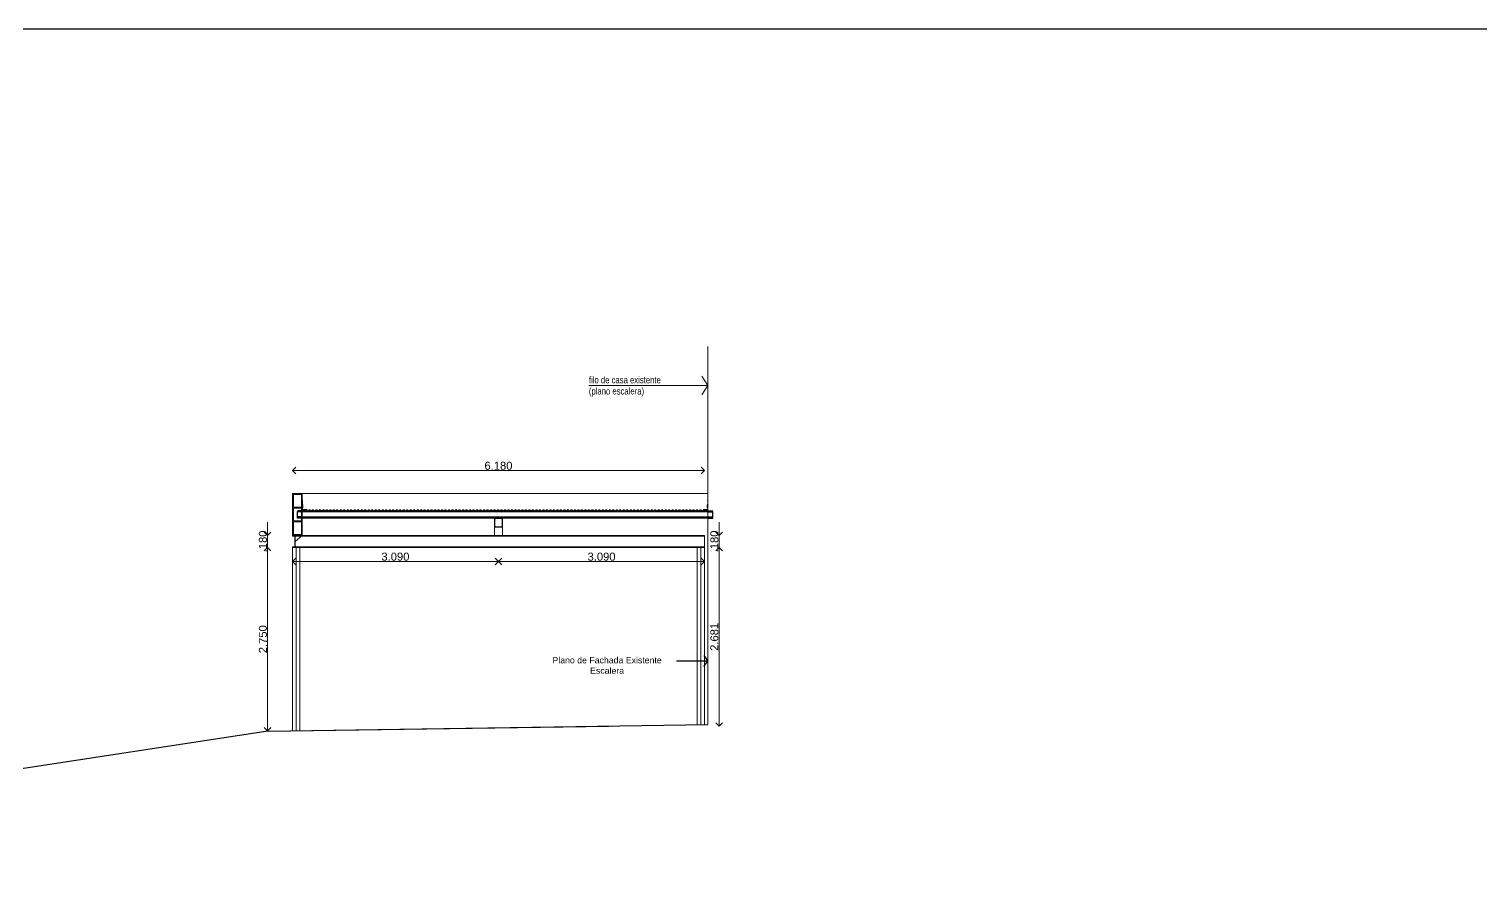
# Model space of a CAD drawing. Header units: millimetres. Extents: x 11902 to 12193, y 9935 to 10135.
# Drawn here: x 12108.46 to 12130.22, y 10061.73 to 10074.62 of the extents above; entities that cross this region are included whole.
import ezdxf

# ---------------------------------------------------------------- set-up
doc = ezdxf.new("R2010")
doc.units = ezdxf.units.MM
doc.linetypes.add('ACAD_ISO02W100', pattern=[15, 12, -3])
doc.layers.get('Defpoints').update_dxf_attribs({"color": 254})
doc.layers.add('000-COTAS ACUMULADAS', color=7, linetype='Continuous', lineweight=9, true_color=0xd10a0d)
doc.layers.add('cotas', color=7, linetype='Continuous', lineweight=5, true_color=0x1755a1)
for name, color, linetype in [('01-MUROS', 7, 'Continuous'), ('02-CARPINTERÍAS', 62, 'Continuous'), ('03-PROYECCIONES', 14, 'Continuous'), ('Estructura metalica', 155, 'Continuous')]:
    doc.layers.add(name, color=color, linetype=linetype)
doc.styles.add('arial1', font='arial.ttf', dxfattribs={"height": 0.002})
doc.styles.get("Standard").update_dxf_attribs({"font": 'arial.ttf'})
doc.dimstyles.new('ann linear', dxfattribs={"dimtxt": 0.12, "dimasz": 0.1, "dimexe": 0.01, "dimexo": 0.01, "dimgap": 0.01, "dimtad": 1, "dimzin": 4, "dimdsep": 46, "dimtxsty": 'Standard', "dimblk": 'OPEN90', "dimcen": 0.1, "dimse1": 1, "dimse2": 1, "dimclrd": 256, "dimclre": 1, "dimclrt": 256, "dimadec": 0, "dimazin": 0, "dimtfac": 1, "dimtix": 1, "dimtmove": 0, "dimatfit": 3, "dimldrblk": 'DOT', "dimfxl": 0, "dimtolj": 1, "dimtzin": 0, "dimlwd": -1, "dimarcsym": 0})

# ---------------------------------------------------------------- blocks, each defined once
blk = doc.blocks.new('_OPEN90')
at = {"color": 0, "linetype": 'ByBlock'}
for p, q in [((0, 0), (-1, 0)), ((-0.5, 0.5), (0, 0)), ((0, 0), (-0.5, -0.5))]:
    blk.add_line(p, q, dxfattribs=at)
blk = doc.blocks.new('*D321')
at = {"layer": 'cotas', "transparency": 16777216}
blk.add_line((12112.035, 10066.752), (12112.035, 10064.202), dxfattribs=at)
at = {"layer": 'Defpoints', "color": 0, "transparency": 16777216}
for p in [(12112.405, 10066.852), (12112.035, 10064.102), (12112.405, 10064.102)]:
    blk.add_point(p, dxfattribs=at)
at = {"layer": 'cotas', "transparency": 16777216, "xscale": 0.1, "yscale": 0.1, "zscale": 0.1}
for p, rotation in [((12112.035, 10066.852), 90), ((12112.035, 10064.102), 270)]:
    blk.add_blockref('_OPEN90', p, dxfattribs=dict(at, rotation=rotation))
at = {"layer": 'cotas', "transparency": 16777216, "insert": (12111.964, 10065.477), "char_height": 0.12, "attachment_point": 5, "rotation": 90}
blk.add_mtext('\\A1;2.750', dxfattribs=at)
blk = doc.blocks.new('_DOT')
at = {"color": 0, "linetype": 'ByBlock', "lineweight": -2}
blk.add_line((-0.5, 0), (-1, 0), dxfattribs=at)
at = {"color": 0, "linetype": 'ByBlock', "lineweight": -2, "const_width": 0.5}
blk.add_lwpolyline([(-0.25, 0, 1), (0.25, 0, 1)], format="xyb", close=True, dxfattribs=at)
blk = doc.blocks.new('*D322')
at = {"layer": 'cotas', "transparency": 16777216}
for p, q in [((12112.035, 10067.132), (12112.035, 10067.232)), ((12112.035, 10066.852), (12112.035, 10067.032)), ((12112.035, 10066.752), (12112.035, 10066.652))]:
    blk.add_line(p, q, dxfattribs=at)
at = {"layer": 'Defpoints', "color": 0, "transparency": 16777216}
for p in [(12112.035, 10067.032), (12112.405, 10067.032), (12112.405, 10066.852)]:
    blk.add_point(p, dxfattribs=at)
at = {"layer": 'cotas', "transparency": 16777216, "xscale": 0.1, "yscale": 0.1, "zscale": 0.1}
for p, rotation in [((12112.035, 10067.032), 270), ((12112.035, 10066.852), 90)]:
    blk.add_blockref('_OPEN90', p, dxfattribs=dict(at, rotation=rotation))
at = {"layer": 'cotas', "transparency": 16777216, "insert": (12111.964, 10066.942), "char_height": 0.12, "attachment_point": 5, "rotation": 90}
blk.add_mtext('\\A1;.180', dxfattribs=at)
blk = doc.blocks.new('*D323')
at = {"layer": 'cotas', "transparency": 16777216}
blk.add_line((12112.505, 10068.004), (12118.485, 10068.004), dxfattribs=at)
at = {"layer": 'Defpoints', "color": 0, "transparency": 16777216}
for p in [(12118.585, 10068.004), (12112.405, 10067.032), (12118.585, 10067.032)]:
    blk.add_point(p, dxfattribs=at)
at = {"layer": 'cotas', "transparency": 16777216, "xscale": 0.1, "yscale": 0.1, "zscale": 0.1, "rotation": 180}
blk.add_blockref('_OPEN90', (12112.405, 10068.004), dxfattribs=at)
at = {"layer": 'cotas', "transparency": 16777216, "xscale": 0.1, "yscale": 0.1, "zscale": 0.1}
blk.add_blockref('_OPEN90', (12118.585, 10068.004), dxfattribs=at)
at = {"layer": 'cotas', "transparency": 16777216, "insert": (12115.495, 10068.075), "char_height": 0.12, "attachment_point": 5}
blk.add_mtext('\\A1;6.180', dxfattribs=at)
blk = doc.blocks.new('*D324')
at = {"layer": 'cotas', "transparency": 16777216}
blk.add_line((12118.803, 10066.752), (12118.803, 10064.272), dxfattribs=at)
at = {"layer": 'Defpoints', "color": 0, "transparency": 16777216}
for p in [(12118.475, 10066.852), (12118.475, 10064.172), (12118.803, 10064.172)]:
    blk.add_point(p, dxfattribs=at)
at = {"layer": 'cotas', "transparency": 16777216, "xscale": 0.1, "yscale": 0.1, "zscale": 0.1}
for p, rotation in [((12118.803, 10066.852), 90), ((12118.803, 10064.172), 270)]:
    blk.add_blockref('_OPEN90', p, dxfattribs=dict(at, rotation=rotation))
at = {"layer": 'cotas', "transparency": 16777216, "insert": (12118.732, 10065.512), "char_height": 0.12, "attachment_point": 5, "rotation": 90}
blk.add_mtext('\\A1;2.681', dxfattribs=at)
blk = doc.blocks.new('*D325')
at = {"layer": 'cotas', "transparency": 16777216}
for p, q in [((12118.803, 10067.132), (12118.803, 10067.232)), ((12118.803, 10066.852), (12118.803, 10067.032)), ((12118.803, 10066.752), (12118.803, 10066.652))]:
    blk.add_line(p, q, dxfattribs=at)
at = {"layer": 'Defpoints', "color": 0, "transparency": 16777216}
for p in [(12118.575, 10067.032), (12118.803, 10067.032), (12118.475, 10066.852)]:
    blk.add_point(p, dxfattribs=at)
at = {"layer": 'cotas', "transparency": 16777216, "xscale": 0.1, "yscale": 0.1, "zscale": 0.1}
for p, rotation in [((12118.803, 10067.032), 270), ((12118.803, 10066.852), 90)]:
    blk.add_blockref('_OPEN90', p, dxfattribs=dict(at, rotation=rotation))
at = {"layer": 'cotas', "transparency": 16777216, "insert": (12118.732, 10066.942), "char_height": 0.12, "attachment_point": 5, "rotation": 90}
blk.add_mtext('\\A1;.180', dxfattribs=at)
blk = doc.blocks.new('*D326')
at = {"layer": 'cotas', "transparency": 16777216}
blk.add_line((12112.505, 10066.642), (12115.395, 10066.642), dxfattribs=at)
at = {"layer": 'Defpoints', "color": 0, "transparency": 16777216}
for p in [(12115.495, 10067.154), (12112.405, 10066.852), (12115.495, 10066.642)]:
    blk.add_point(p, dxfattribs=at)
at = {"layer": 'cotas', "transparency": 16777216, "xscale": 0.1, "yscale": 0.1, "zscale": 0.1, "rotation": 180}
blk.add_blockref('_OPEN90', (12112.405, 10066.642), dxfattribs=at)
at = {"layer": 'cotas', "transparency": 16777216, "xscale": 0.1, "yscale": 0.1, "zscale": 0.1}
blk.add_blockref('_OPEN90', (12115.495, 10066.642), dxfattribs=at)
at = {"layer": 'cotas', "transparency": 16777216, "insert": (12113.95, 10066.713), "char_height": 0.12, "attachment_point": 5}
blk.add_mtext('\\A1;3.090', dxfattribs=at)
blk = doc.blocks.new('*D327')
at = {"layer": 'cotas', "transparency": 16777216}
blk.add_line((12115.595, 10066.642), (12118.485, 10066.642), dxfattribs=at)
at = {"layer": 'Defpoints', "color": 0, "transparency": 16777216}
for p in [(12115.495, 10067.154), (12118.585, 10066.852), (12118.585, 10066.642)]:
    blk.add_point(p, dxfattribs=at)
at = {"layer": 'cotas', "transparency": 16777216, "xscale": 0.1, "yscale": 0.1, "zscale": 0.1, "rotation": 180}
blk.add_blockref('_OPEN90', (12115.495, 10066.642), dxfattribs=at)
at = {"layer": 'cotas', "transparency": 16777216, "xscale": 0.1, "yscale": 0.1, "zscale": 0.1}
blk.add_blockref('_OPEN90', (12118.585, 10066.642), dxfattribs=at)
at = {"layer": 'cotas', "transparency": 16777216, "insert": (12117.04, 10066.713), "char_height": 0.12, "attachment_point": 5}
blk.add_mtext('\\A1;3.090', dxfattribs=at)

msp = doc.modelspace()

# ---------------------------------------------------------------- hatches: boundary and pattern name
at = {"layer": '02-CARPINTERÍAS'}
h = msp.add_hatch(color=253, dxfattribs=at)
h.dxf.hatch_style = 1
h.paths.add_polyline_path([(12115.4952, 10067.2942), (12115.4352, 10067.2942), (12115.4352, 10067.1542), (12115.4952, 10067.1542), (12115.4952, 10067.1579, 0.4052533), (12115.4908, 10067.1624), (12115.4509, 10067.1639, -0.4052533), (12115.4422, 10067.1729), (12115.4422, 10067.2756, -0.4022877), (12115.4508, 10067.2846), (12115.4909, 10067.286, 0.4022877), (12115.4952, 10067.2905)])
h.paths.add_polyline_path([(12115.5552, 10067.2942), (12115.4952, 10067.2942), (12115.4952, 10067.2905, 0.4052533), (12115.4995, 10067.286), (12115.5395, 10067.2846, -0.4052533), (12115.5482, 10067.2756), (12115.5482, 10067.1729, -0.4022877), (12115.5395, 10067.1639), (12115.4995, 10067.1624, 0.4022877), (12115.4952, 10067.1579), (12115.4952, 10067.1542), (12115.5552, 10067.1542)])

# ---------------------------------------------------------------- linework, layer by layer
msp.add_line((12118.6352, 10065.1498), (12118.1646, 10065.1498))
at = {"color": 3}
msp.add_lwpolyline([(12095.7292, 10024.5968), (12192.6057, 10024.5968), (12192.6057, 10074.619), (12095.7292, 10074.619)], close=True, dxfattribs=at)
for points in [[(12118.5731, 10065.2328), (12118.6352, 10065.1498)], [(12118.5731, 10065.0667), (12118.6352, 10065.1498)]]:
    msp.add_lwpolyline(points)
at = {"layer": '000-COTAS ACUMULADAS'}
for p, q in [((12118.6352, 10064.1967), (12118.6352, 10069.8632)), ((12112.5587, 10067.5542), (12112.5531, 10067.5603)), ((12118.6296, 10067.5542), (12118.6352, 10067.5603))]:
    msp.add_line(p, q, dxfattribs=at)
for points in [[(12117.028, 10069.2782), (12118.6352, 10069.2782), (12118.5426, 10069.4199)], [(12116.8517, 10069.2782), (12118.6352, 10069.2782), (12118.5426, 10069.1365)], [(12112.5584, 10067.4809), (12112.5584, 10067.4459), (12112.5634, 10067.4459), (12112.5634, 10067.4922), (12112.5559, 10067.5104), (12112.5559, 10067.5491), (12112.5587, 10067.5542)], [(12112.5559, 10067.4216), (12112.5559, 10067.4847), (12112.5609, 10067.4847), (12112.5609, 10067.4509)], [(12112.5559, 10067.4216), (12112.6159, 10067.4216), (12112.6255, 10067.4098)], [(12118.6324, 10067.4216), (12118.5724, 10067.4216), (12118.5628, 10067.4098)], [(12118.6299, 10067.4809), (12118.6299, 10067.4459), (12118.6249, 10067.4459), (12118.6249, 10067.4922), (12118.6324, 10067.5104), (12118.6324, 10067.5491), (12118.6296, 10067.5542)], [(12118.6324, 10067.4216), (12118.6324, 10067.4847), (12118.6274, 10067.4847), (12118.6274, 10067.4509)]]:
    msp.add_lwpolyline(points, dxfattribs=at)
at = {"layer": '01-MUROS'}
for q in [(12118.6352, 10064.1967), (12117.1452, 10064.174), (12105.4452, 10063.0967)]:
    msp.add_line((12112.0352, 10064.0967), q, dxfattribs=at)
at = {"layer": '03-PROYECCIONES', "linetype": 'ACAD_ISO02W100', "ltscale": 0.001}
for p, q in [((12112.5531, 10067.3993), (12112.4802, 10067.3993)), ((12112.4802, 10067.2879), (12112.4802, 10067.3993)), ((12112.5531, 10067.3841), (12112.4802, 10067.3841)), ((12112.5531, 10067.3094), (12112.4802, 10067.3094)), ((12112.5531, 10067.2942), (12112.4802, 10067.2942)), ((12112.5531, 10067.2879), (12112.4802, 10067.2879)), ((12118.6352, 10067.3993), (12118.7081, 10067.3993)), ((12118.6352, 10067.3841), (12118.7081, 10067.3841)), ((12118.6352, 10067.3094), (12118.7081, 10067.3094)), ((12118.6352, 10067.2942), (12118.7081, 10067.2942)), ((12118.6352, 10067.2879), (12118.7081, 10067.2879)), ((12118.7081, 10067.2879), (12118.7081, 10067.3993))]:
    msp.add_line(p, q, dxfattribs=at)
at = {"layer": 'cotas'}
for p, q in [((12118.5852, 10067.0324), (12112.4052, 10067.0324)), ((12118.5852, 10067.0225), (12112.4835, 10067.0225)), ((12115.4352, 10067.1542), (12115.4352, 10067.0324)), ((12115.5552, 10067.1542), (12115.5552, 10067.0324)), ((12118.5852, 10064.196), (12118.5852, 10067.0324)), ((12112.4052, 10064.1024), (12112.4052, 10066.8524)), ((12118.5852, 10066.8524), (12112.4052, 10066.8524)), ((12112.4602, 10064.1031), (12112.4602, 10066.8524)), ((12118.5852, 10066.8622), (12112.4835, 10066.8622)), ((12112.5152, 10064.1024), (12112.5152, 10066.8524)), ((12118.4752, 10064.1943), (12118.4752, 10066.8524)), ((12118.5302, 10064.1952), (12118.5302, 10066.8524))]:
    msp.add_line(p, q, dxfattribs=at)
for points in [[(12115.4422, 10067.2756, -0.4022877), (12115.4508, 10067.2846), (12115.4909, 10067.286, 0.4022877), (12115.4952, 10067.2905), (12115.4952, 10067.2942), (12115.4352, 10067.2942), (12115.4352, 10067.1542), (12115.4952, 10067.1542), (12115.4952, 10067.1579, 0.4022877), (12115.4909, 10067.1624), (12115.4508, 10067.1639, -0.4022877), (12115.4422, 10067.1729)], [(12115.5482, 10067.2756, 0.4022877), (12115.5395, 10067.2846), (12115.4995, 10067.286, -0.4022877), (12115.4952, 10067.2905), (12115.4952, 10067.2942), (12115.5552, 10067.2942), (12115.5552, 10067.1542), (12115.4952, 10067.1542), (12115.4952, 10067.1579, -0.4022877), (12115.4995, 10067.1624), (12115.5395, 10067.1639, 0.4022877), (12115.5482, 10067.1729)]]:
    msp.add_lwpolyline(points, format="xyb", close=True, dxfattribs=at)
for points in [[(12112.4556, 10067.0209), (12112.4835, 10067.0225, 0.395382), (12112.4872, 10067.0264), (12112.4872, 10067.0324), (12112.4052, 10067.0324), (12112.4052, 10067.0264, 0.395382), (12112.4089, 10067.0225), (12112.4368, 10067.0209)], [(12112.4368, 10067.0209, -0.3954828), (12112.4429, 10067.0144), (12112.4429, 10066.8704, -0.3954828), (12112.4368, 10066.8638)], [(12112.4556, 10066.8638, -0.3954828), (12112.4495, 10066.8704), (12112.4495, 10067.0144, -0.3954828), (12112.4556, 10067.0209)], [(12112.4368, 10066.8638), (12112.4089, 10066.8622, 0.395382), (12112.4052, 10066.8583), (12112.4052, 10066.8524), (12112.4872, 10066.8524), (12112.4872, 10066.8583)], [(12112.4556, 10066.8638), (12112.4835, 10066.8622, -0.395382), (12112.4872, 10066.8583)]]:
    msp.add_lwpolyline(points, format="xyb", dxfattribs=at)
at = {"layer": 'Estructura metalica', "lineweight": 0, "ltscale": 0.03}
for p, q in [((12112.4052, 10067.0324), (12112.4052, 10067.6605)), ((12112.5531, 10067.6524), (12112.4052, 10067.6605)), ((12112.4052, 10067.6605), (12118.6352, 10067.6605)), ((12112.5531, 10067.0324), (12112.5531, 10067.6524)), ((12118.6336, 10067.3993), (12112.5531, 10067.3993)), ((12118.6379, 10067.3841), (12112.5531, 10067.3841)), ((12118.6379, 10067.3094), (12112.5531, 10067.3094)), ((12118.6352, 10067.2942), (12112.5531, 10067.2942)), ((12115.4352, 10067.2879), (12112.5531, 10067.2879)), ((12115.496, 10067.2879), (12115.4943, 10067.2879)), ((12118.6352, 10067.2879), (12115.5552, 10067.2879))]:
    msp.add_line(p, q, dxfattribs=at)
for points in [[(12112.4202, 10067.4574), (12112.5402, 10067.4574), (12112.5402, 10067.6474), (12112.4202, 10067.6474)], [(12112.4202, 10067.2524), (12112.5402, 10067.2524), (12112.5402, 10067.4424), (12112.4202, 10067.4424)], [(12112.4202, 10067.0474), (12112.5402, 10067.0474), (12112.5402, 10067.2374), (12112.4202, 10067.2374)]]:
    msp.add_lwpolyline(points, close=True, dxfattribs=at)
for points in [[(12117.1115, 10067.4173, 0.231286), (12117.1015, 10067.4124), (12117.0954, 10067.4043, -0.4930174), (12117.0753, 10067.4043), (12117.0692, 10067.4124, 0.231286), (12117.0592, 10067.4173, 0.231286), (12117.0492, 10067.4124), (12117.0431, 10067.4043, -0.4930174), (12117.0229, 10067.4043), (12117.0168, 10067.4124, 0.231286), (12117.0068, 10067.4173, 0.231286), (12116.9968, 10067.4124), (12116.9907, 10067.4043, -0.4930174), (12116.9706, 10067.4043), (12116.9645, 10067.4124, 0.231286), (12116.9545, 10067.4173, 0.231286), (12116.9444, 10067.4124), (12116.9383, 10067.4043, -0.4930174), (12116.9182, 10067.4043), (12116.9121, 10067.4124, 0.231286), (12116.9021, 10067.4173, 0.231286), (12116.8921, 10067.4124), (12116.886, 10067.4043, -0.4930174), (12116.8658, 10067.4043), (12116.8597, 10067.4124, 0.231286), (12116.8497, 10067.4173, 0.231286), (12116.8397, 10067.4124), (12116.8336, 10067.4043, -0.4930174), (12116.8135, 10067.4043), (12116.8074, 10067.4124, 0.231286), (12116.7974, 10067.4173, 0.231286), (12116.7874, 10067.4124), (12116.7812, 10067.4043, -0.4930174), (12116.7611, 10067.4043), (12116.755, 10067.4124, 0.231286), (12116.745, 10067.4173, 0.231286), (12116.735, 10067.4124), (12116.7289, 10067.4043, -0.4930174), (12116.7088, 10067.4043), (12116.7026, 10067.4124, 0.231286), (12116.6926, 10067.4173, 0.231286), (12116.6826, 10067.4124), (12116.6765, 10067.4043, -0.4930174), (12116.6564, 10067.4043), (12116.6503, 10067.4124, 0.231286), (12116.6403, 10067.4173, 0.231286), (12116.6303, 10067.4124), (12116.6241, 10067.4043, -0.4930174), (12116.604, 10067.4043), (12116.5979, 10067.4124, 0.231286), (12116.5879, 10067.4173, 0.231286), (12116.5779, 10067.4124), (12116.5718, 10067.4043, -0.4930174), (12116.5517, 10067.4043), (12116.5455, 10067.4124, 0.231286), (12116.5355, 10067.4173, 0.231286), (12116.5255, 10067.4124), (12116.5194, 10067.4043, -0.4930174), (12116.4993, 10067.4043), (12116.4932, 10067.4124, 0.231286), (12116.4832, 10067.4173, 0.231286), (12116.4732, 10067.4124), (12116.4671, 10067.4043, -0.4930174), (12116.4469, 10067.4043), (12116.4408, 10067.4124, 0.231286), (12116.4308, 10067.4173, 0.231286), (12116.4208, 10067.4124), (12116.4147, 10067.4043, -0.4930174), (12116.3946, 10067.4043), (12116.3885, 10067.4124, 0.231286), (12116.3785, 10067.4173, 0.231286), (12116.3684, 10067.4124), (12116.3623, 10067.4043, -0.4930174), (12116.3422, 10067.4043), (12116.3361, 10067.4124, 0.231286), (12116.3261, 10067.4173, 0.231286), (12116.3161, 10067.4124), (12116.31, 10067.4043, -0.4930174), (12116.2898, 10067.4043), (12116.2837, 10067.4124, 0.231286), (12116.2737, 10067.4173, 0.231286), (12116.2637, 10067.4124), (12116.2576, 10067.4043, -0.4930174), (12116.2375, 10067.4043), (12116.2314, 10067.4124, 0.231286), (12116.2214, 10067.4173, 0.231286), (12116.2114, 10067.4124), (12116.2052, 10067.4043, -0.4930174), (12116.1851, 10067.4043), (12116.179, 10067.4124, 0.231286), (12116.169, 10067.4173, 0.231286), (12116.159, 10067.4124), (12116.1529, 10067.4043, -0.4930174), (12116.1328, 10067.4043), (12116.1266, 10067.4124, 0.231286), (12116.1166, 10067.4173, 0.231286), (12116.1066, 10067.4124), (12116.1005, 10067.4043, -0.4930174), (12116.0804, 10067.4043), (12116.0743, 10067.4124, 0.231286), (12116.0643, 10067.4173, 0.231286), (12116.0543, 10067.4124), (12116.0481, 10067.4043, -0.4930174), (12116.028, 10067.4043), (12116.0219, 10067.4124, 0.231286), (12116.0119, 10067.4173, 0.231286), (12116.0019, 10067.4124), (12115.9958, 10067.4043, -0.4930174), (12115.9757, 10067.4043), (12115.9695, 10067.4124, 0.231286), (12115.9595, 10067.4173, 0.231286), (12115.9495, 10067.4124), (12115.9434, 10067.4043, -0.4930174), (12115.9233, 10067.4043), (12115.9172, 10067.4124, 0.231286), (12115.9072, 10067.4173, 0.231286), (12115.8972, 10067.4124), (12115.8911, 10067.4043, -0.4930174), (12115.8709, 10067.4043), (12115.8648, 10067.4124, 0.231286), (12115.8548, 10067.4173, 0.231286), (12115.8448, 10067.4124), (12115.8387, 10067.4043, -0.4930174), (12115.8186, 10067.4043), (12115.8125, 10067.4124, 0.231286), (12115.8025, 10067.4173, 0.231286), (12115.7924, 10067.4124), (12115.7863, 10067.4043, -0.4930174), (12115.7662, 10067.4043), (12115.7601, 10067.4124, 0.231286), (12115.7501, 10067.4173, 0.231286), (12115.7401, 10067.4124), (12115.734, 10067.4043, -0.4930174), (12115.7138, 10067.4043), (12115.7077, 10067.4124, 0.231286), (12115.6977, 10067.4173, 0.231286), (12115.6877, 10067.4124), (12115.6816, 10067.4043, -0.4930174), (12115.6615, 10067.4043), (12115.6554, 10067.4124, 0.231286), (12115.6454, 10067.4173, 0.231286), (12115.6354, 10067.4124), (12115.6292, 10067.4043, -0.4930174), (12115.6091, 10067.4043), (12115.603, 10067.4124, 0.231286), (12115.593, 10067.4173, 0.231286), (12115.583, 10067.4124), (12115.5769, 10067.4043, -0.4930174), (12115.5568, 10067.4043), (12115.5506, 10067.4124, 0.231286), (12115.5406, 10067.4173, 0.231286), (12115.5306, 10067.4124), (12115.5245, 10067.4043, -0.4930174), (12115.5044, 10067.4043), (12115.4983, 10067.4124, 0.231286), (12115.4883, 10067.4173, 0.231286), (12115.4783, 10067.4124), (12115.4721, 10067.4043, -0.4930174), (12115.452, 10067.4043), (12115.4459, 10067.4124, 0.231286), (12115.4359, 10067.4173, 0.231286), (12115.4259, 10067.4124), (12115.4198, 10067.4043, -0.4930174), (12115.3997, 10067.4043), (12115.3935, 10067.4124, 0.231286), (12115.3835, 10067.4173, 0.231286), (12115.3735, 10067.4124), (12115.3674, 10067.4043, -0.4930174), (12115.3473, 10067.4043), (12115.3412, 10067.4124, 0.231286), (12115.3312, 10067.4173, 0.231286), (12115.3212, 10067.4124), (12115.3151, 10067.4043, -0.4930174), (12115.2949, 10067.4043), (12115.2888, 10067.4124, 0.231286), (12115.2788, 10067.4173, 0.231286), (12115.2688, 10067.4124), (12115.2627, 10067.4043, -0.4930174), (12115.2426, 10067.4043), (12115.2365, 10067.4124, 0.231286), (12115.2265, 10067.4173, 0.231286), (12115.2164, 10067.4124), (12115.2103, 10067.4043, -0.4930174), (12115.1902, 10067.4043), (12115.1841, 10067.4124, 0.231286), (12115.1741, 10067.4173, 0.231286), (12115.1641, 10067.4124), (12115.158, 10067.4043, -0.4930174), (12115.1378, 10067.4043), (12115.1317, 10067.4124, 0.231286), (12115.1217, 10067.4173, 0.231286), (12115.1117, 10067.4124), (12115.1056, 10067.4043, -0.4930174), (12115.0855, 10067.4043), (12115.0794, 10067.4124, 0.231286), (12115.0694, 10067.4173, 0.231286), (12115.0594, 10067.4124), (12115.0532, 10067.4043, -0.4930174), (12115.0331, 10067.4043), (12115.027, 10067.4124, 0.231286), (12115.017, 10067.4173, 0.231286), (12115.007, 10067.4124), (12115.0009, 10067.4043, -0.4930174), (12114.9808, 10067.4043), (12114.9746, 10067.4124, 0.231286), (12114.9646, 10067.4173, 0.231286), (12114.9546, 10067.4124), (12114.9485, 10067.4043, -0.4930174), (12114.9284, 10067.4043), (12114.9223, 10067.4124, 0.231286), (12114.9123, 10067.4173, 0.231286), (12114.9023, 10067.4124), (12114.8961, 10067.4043, -0.4930174), (12114.876, 10067.4043), (12114.8699, 10067.4124, 0.231286), (12114.8599, 10067.4173, 0.231286), (12114.8499, 10067.4124), (12114.8438, 10067.4043, -0.4930174), (12114.8237, 10067.4043), (12114.8175, 10067.4124, 0.231286), (12114.8075, 10067.4173, 0.231286), (12114.7975, 10067.4124), (12114.7914, 10067.4043, -0.4930174), (12114.7713, 10067.4043), (12114.7652, 10067.4124, 0.231286), (12114.7552, 10067.4173, 0.231286), (12114.7452, 10067.4124), (12114.7391, 10067.4043, -0.4930174), (12114.7189, 10067.4043), (12114.7128, 10067.4124, 0.231286), (12114.7028, 10067.4173, 0.231286), (12114.6928, 10067.4124), (12114.6867, 10067.4043, -0.4930174), (12114.6666, 10067.4043), (12114.6605, 10067.4124, 0.231286), (12114.6505, 10067.4173, 0.231286), (12114.6404, 10067.4124), (12114.6343, 10067.4043, -0.4930174), (12114.6142, 10067.4043), (12114.6081, 10067.4124, 0.231286), (12114.5981, 10067.4173, 0.231286), (12114.5881, 10067.4124), (12114.582, 10067.4043, -0.4930174), (12114.5618, 10067.4043), (12114.5557, 10067.4124, 0.231286), (12114.5457, 10067.4173, 0.231286), (12114.5357, 10067.4124), (12114.5296, 10067.4043, -0.4930174), (12114.5095, 10067.4043), (12114.5034, 10067.4124, 0.231286), (12114.4934, 10067.4173, 0.231286), (12114.4834, 10067.4124), (12114.4772, 10067.4043, -0.4930174), (12114.4571, 10067.4043), (12114.451, 10067.4124, 0.231286), (12114.441, 10067.4173, 0.231286), (12114.431, 10067.4124), (12114.4249, 10067.4043, -0.4930174), (12114.4048, 10067.4043), (12114.3986, 10067.4124, 0.231286), (12114.3886, 10067.4173, 0.231286), (12114.3786, 10067.4124), (12114.3725, 10067.4043, -0.4930174), (12114.3524, 10067.4043), (12114.3463, 10067.4124, 0.231286), (12114.3363, 10067.4173, 0.231286), (12114.3263, 10067.4124), (12114.3201, 10067.4043, -0.4930174), (12114.3, 10067.4043), (12114.2939, 10067.4124, 0.231286), (12114.2839, 10067.4173, 0.231286), (12114.2739, 10067.4124), (12114.2678, 10067.4043, -0.4930174), (12114.2477, 10067.4043), (12114.2415, 10067.4124, 0.231286), (12114.2315, 10067.4173, 0.231286), (12114.2215, 10067.4124), (12114.2154, 10067.4043, -0.4930174), (12114.1953, 10067.4043), (12114.1892, 10067.4124, 0.231286), (12114.1792, 10067.4173, 0.231286), (12114.1692, 10067.4124), (12114.1631, 10067.4043, -0.4930174), (12114.1429, 10067.4043), (12114.1368, 10067.4124, 0.231286), (12114.1268, 10067.4173, 0.231286), (12114.1168, 10067.4124), (12114.1107, 10067.4043, -0.4930174), (12114.0906, 10067.4043), (12114.0845, 10067.4124, 0.231286), (12114.0745, 10067.4173, 0.231286), (12114.0644, 10067.4124), (12114.0583, 10067.4043, -0.4930174), (12114.0382, 10067.4043), (12114.0321, 10067.4124, 0.231286), (12114.0221, 10067.4173, 0.231286), (12114.0121, 10067.4124), (12114.006, 10067.4043, -0.4930174), (12113.9858, 10067.4043), (12113.9797, 10067.4124, 0.231286), (12113.9697, 10067.4173, 0.231286), (12113.9597, 10067.4124), (12113.9536, 10067.4043, -0.4930174), (12113.9335, 10067.4043), (12113.9274, 10067.4124, 0.231286), (12113.9174, 10067.4173, 0.231286), (12113.9074, 10067.4124), (12113.9012, 10067.4043, -0.4930174), (12113.8811, 10067.4043), (12113.875, 10067.4124, 0.231286), (12113.865, 10067.4173, 0.231286), (12113.855, 10067.4124), (12113.8489, 10067.4043, -0.4930174), (12113.8288, 10067.4043), (12113.8226, 10067.4124, 0.231286), (12113.8126, 10067.4173, 0.231286), (12113.8026, 10067.4124), (12113.7965, 10067.4043, -0.4930174), (12113.7764, 10067.4043), (12113.7703, 10067.4124, 0.231286), (12113.7603, 10067.4173, 0.231286), (12113.7503, 10067.4124), (12113.7441, 10067.4043, -0.4930174), (12113.724, 10067.4043), (12113.7179, 10067.4124, 0.231286), (12113.7079, 10067.4173, 0.231286), (12113.6979, 10067.4124), (12113.6918, 10067.4043, -0.4930174), (12113.6717, 10067.4043), (12113.6655, 10067.4124, 0.231286), (12113.6555, 10067.4173, 0.231286), (12113.6455, 10067.4124), (12113.6394, 10067.4043, -0.4930174), (12113.6193, 10067.4043), (12113.6132, 10067.4124, 0.231286), (12113.6032, 10067.4173, 0.231286), (12113.5932, 10067.4124), (12113.5871, 10067.4043, -0.4930174), (12113.5669, 10067.4043), (12113.5608, 10067.4124, 0.231286), (12113.5508, 10067.4173, 0.231286), (12113.5408, 10067.4124), (12113.5347, 10067.4043, -0.4930174), (12113.5146, 10067.4043), (12113.5085, 10067.4124, 0.231286), (12113.4985, 10067.4173, 0.231286), (12113.4884, 10067.4124), (12113.4823, 10067.4043, -0.4930174), (12113.4622, 10067.4043), (12113.4561, 10067.4124, 0.231286), (12113.4461, 10067.4173, 0.231286), (12113.4361, 10067.4124), (12113.43, 10067.4043, -0.4930174), (12113.4098, 10067.4043), (12113.4037, 10067.4124, 0.231286), (12113.3937, 10067.4173, 0.231286), (12113.3837, 10067.4124), (12113.3776, 10067.4043, -0.4930174), (12113.3575, 10067.4043), (12113.3514, 10067.4124, 0.231286), (12113.3414, 10067.4173, 0.231286), (12113.3314, 10067.4124), (12113.3252, 10067.4043, -0.4930174), (12113.3051, 10067.4043), (12113.299, 10067.4124, 0.231286), (12113.289, 10067.4173, 0.231286), (12113.279, 10067.4124), (12113.2729, 10067.4043, -0.4930174), (12113.2528, 10067.4043), (12113.2466, 10067.4124, 0.231286), (12113.2366, 10067.4173, 0.231286), (12113.2266, 10067.4124), (12113.2205, 10067.4043, -0.4930174), (12113.2004, 10067.4043), (12113.1943, 10067.4124, 0.231286), (12113.1843, 10067.4173, 0.231286), (12113.1743, 10067.4124), (12113.1681, 10067.4043, -0.4930174), (12113.148, 10067.4043), (12113.1419, 10067.4124, 0.231286), (12113.1319, 10067.4173, 0.231286), (12113.1219, 10067.4124), (12113.1158, 10067.4043, -0.4930174), (12113.0957, 10067.4043), (12113.0895, 10067.4124, 0.231286), (12113.0795, 10067.4173, 0.231286), (12113.0695, 10067.4124), (12113.0634, 10067.4043, -0.4930174), (12113.0433, 10067.4043), (12113.0372, 10067.4124, 0.231286), (12113.0272, 10067.4173, 0.231286), (12113.0172, 10067.4124), (12113.0111, 10067.4043, -0.4930174), (12112.9909, 10067.4043), (12112.9848, 10067.4124, 0.231286), (12112.9748, 10067.4173, 0.231286), (12112.9648, 10067.4124), (12112.9587, 10067.4043, -0.4930174), (12112.9386, 10067.4043), (12112.9325, 10067.4124, 0.231286), (12112.9225, 10067.4173, 0.231286), (12112.9124, 10067.4124), (12112.9063, 10067.4043, -0.4930174), (12112.8862, 10067.4043), (12112.8801, 10067.4124, 0.231286), (12112.8701, 10067.4173, 0.231286), (12112.8601, 10067.4124), (12112.854, 10067.4043, -0.4930174), (12112.8338, 10067.4043), (12112.8277, 10067.4124, 0.231286), (12112.8177, 10067.4173, 0.231286), (12112.8077, 10067.4124), (12112.8016, 10067.4043, -0.4930174), (12112.7815, 10067.4043), (12112.7754, 10067.4124, 0.231286), (12112.7654, 10067.4173, 0.231286), (12112.7554, 10067.4124), (12112.7492, 10067.4043, -0.4930174), (12112.7291, 10067.4043), (12112.723, 10067.4124, 0.231286), (12112.713, 10067.4173, 0.231286), (12112.703, 10067.4124), (12112.6969, 10067.4043, -0.4930174), (12112.6768, 10067.4043), (12112.6706, 10067.4124, 0.231286), (12112.6606, 10067.4173, 0.231286), (12112.6506, 10067.4124), (12112.6445, 10067.4043, -0.4930174), (12112.6244, 10067.4043), (12112.6183, 10067.4124, 0.231286), (12112.6083, 10067.4173, 0.231286), (12112.5983, 10067.4124), (12112.5921, 10067.4043, -0.4930174), (12112.572, 10067.4043), (12112.5659, 10067.4124, 0.231286), (12112.5559, 10067.4173)], [(12117.1115, 10067.4173, -0.231286), (12117.1215, 10067.4124), (12117.1277, 10067.4043, 0.4930174), (12117.1478, 10067.4043), (12117.1539, 10067.4124, -0.231286), (12117.1639, 10067.4173, -0.231286), (12117.1739, 10067.4124), (12117.18, 10067.4043, 0.4930174), (12117.2001, 10067.4043), (12117.2063, 10067.4124, -0.231286), (12117.2163, 10067.4173, -0.231286), (12117.2263, 10067.4124), (12117.2324, 10067.4043, 0.4930174), (12117.2525, 10067.4043), (12117.2586, 10067.4124, -0.231286), (12117.2686, 10067.4173, -0.231286), (12117.2786, 10067.4124), (12117.2848, 10067.4043, 0.4930174), (12117.3049, 10067.4043), (12117.311, 10067.4124, -0.231286), (12117.321, 10067.4173, -0.231286), (12117.331, 10067.4124), (12117.3371, 10067.4043, 0.4930174), (12117.3572, 10067.4043), (12117.3634, 10067.4124, -0.231286), (12117.3734, 10067.4173, -0.231286), (12117.3834, 10067.4124), (12117.3895, 10067.4043, 0.4930174), (12117.4096, 10067.4043), (12117.4157, 10067.4124, -0.231286), (12117.4257, 10067.4173, -0.231286), (12117.4357, 10067.4124), (12117.4418, 10067.4043, 0.4930174), (12117.462, 10067.4043), (12117.4681, 10067.4124, -0.231286), (12117.4781, 10067.4173, -0.231286), (12117.4881, 10067.4124), (12117.4942, 10067.4043, 0.4930174), (12117.5143, 10067.4043), (12117.5204, 10067.4124, -0.231286), (12117.5305, 10067.4173, -0.231286), (12117.5405, 10067.4124), (12117.5466, 10067.4043, 0.4930174), (12117.5667, 10067.4043), (12117.5728, 10067.4124, -0.231286), (12117.5828, 10067.4173, -0.231286), (12117.5928, 10067.4124), (12117.5989, 10067.4043, 0.4930174), (12117.6191, 10067.4043), (12117.6252, 10067.4124, -0.231286), (12117.6352, 10067.4173, -0.231286), (12117.6452, 10067.4124), (12117.6513, 10067.4043, 0.4930174), (12117.6714, 10067.4043), (12117.6775, 10067.4124, -0.231286), (12117.6875, 10067.4173, -0.231286), (12117.6975, 10067.4124), (12117.7037, 10067.4043, 0.4930174), (12117.7238, 10067.4043), (12117.7299, 10067.4124, -0.231286), (12117.7399, 10067.4173, -0.231286), (12117.7499, 10067.4124), (12117.756, 10067.4043, 0.4930174), (12117.7761, 10067.4043), (12117.7823, 10067.4124, -0.231286), (12117.7923, 10067.4173, -0.231286), (12117.8023, 10067.4124), (12117.8084, 10067.4043, 0.4930174), (12117.8285, 10067.4043), (12117.8346, 10067.4124, -0.231286), (12117.8446, 10067.4173, -0.231286), (12117.8546, 10067.4124), (12117.8608, 10067.4043, 0.4930174), (12117.8809, 10067.4043), (12117.887, 10067.4124, -0.231286), (12117.897, 10067.4173, -0.231286), (12117.907, 10067.4124), (12117.9131, 10067.4043, 0.4930174), (12117.9332, 10067.4043), (12117.9394, 10067.4124, -0.231286), (12117.9494, 10067.4173, -0.231286), (12117.9594, 10067.4124), (12117.9655, 10067.4043, 0.4930174), (12117.9856, 10067.4043), (12117.9917, 10067.4124, -0.231286), (12118.0017, 10067.4173, -0.231286), (12118.0117, 10067.4124), (12118.0178, 10067.4043, 0.4930174), (12118.038, 10067.4043), (12118.0441, 10067.4124, -0.231286), (12118.0541, 10067.4173, -0.231286), (12118.0641, 10067.4124), (12118.0702, 10067.4043, 0.4930174), (12118.0903, 10067.4043), (12118.0964, 10067.4124, -0.231286), (12118.1065, 10067.4173, -0.231286), (12118.1165, 10067.4124), (12118.1226, 10067.4043, 0.4930174), (12118.1427, 10067.4043), (12118.1488, 10067.4124, -0.231286), (12118.1588, 10067.4173, -0.231286), (12118.1688, 10067.4124), (12118.1749, 10067.4043, 0.4930174), (12118.1951, 10067.4043), (12118.2012, 10067.4124, -0.231286), (12118.2112, 10067.4173, -0.231286), (12118.2212, 10067.4124), (12118.2273, 10067.4043, 0.4930174), (12118.2474, 10067.4043), (12118.2535, 10067.4124, -0.231286), (12118.2635, 10067.4173, -0.231286), (12118.2735, 10067.4124), (12118.2797, 10067.4043, 0.4930174), (12118.2998, 10067.4043), (12118.3059, 10067.4124, -0.231286), (12118.3159, 10067.4173, -0.231286), (12118.3259, 10067.4124), (12118.332, 10067.4043, 0.4930174), (12118.3521, 10067.4043), (12118.3583, 10067.4124, -0.231286), (12118.3683, 10067.4173, -0.231286), (12118.3783, 10067.4124), (12118.3844, 10067.4043, 0.4930174), (12118.4045, 10067.4043), (12118.4106, 10067.4124, -0.231286), (12118.4206, 10067.4173, -0.231286), (12118.4306, 10067.4124), (12118.4368, 10067.4043, 0.4930174), (12118.4569, 10067.4043), (12118.463, 10067.4124, -0.231286), (12118.473, 10067.4173, -0.231286), (12118.483, 10067.4124), (12118.4891, 10067.4043, 0.4930174), (12118.5092, 10067.4043), (12118.5154, 10067.4124, -0.231286), (12118.5254, 10067.4173, -0.231286), (12118.5354, 10067.4124), (12118.5415, 10067.4043, 0.4930174), (12118.5616, 10067.4043), (12118.5677, 10067.4124, -0.231286), (12118.5777, 10067.4173, -0.231286), (12118.5877, 10067.4124), (12118.5938, 10067.4043, 0.4930174), (12118.614, 10067.4043), (12118.6201, 10067.4124, -0.231286), (12118.6301, 10067.4173)]]:
    msp.add_lwpolyline(points, format="xyb", dxfattribs=at)
msp.add_lwpolyline([(12112.5531, 10067.0324), (12112.4495, 10066.9424)], dxfattribs=at)

# ---------------------------------------------------------------- texts
at = {"insert": (12115.9969, 10065.2089), "char_height": 0.09375, "attachment_point": 1}
msp.add_mtext_dynamic_manual_height_columns('\\pi0.30743;Plano de Fachada Existente\\P\\pi0.87195;Escalera', width=2.237523, gutter_width=12.5, heights=[0], dxfattribs=at)
at = {"layer": '000-COTAS ACUMULADAS', "insert": (12116.8504, 10069.4125), "char_height": 0.1008, "attachment_point": 1, "style": 'arial1'}
msp.add_mtext('{\\fArial Narrow|b0|i0|c0|p34;filo de casa existente \\P(plano escalera)}', dxfattribs=at)

# ---------------------------------------------------------------- dimensions: what is measured, and where the dimension line sits
at = {"layer": 'cotas'}
for base, p1, p2, angle, picture, middle in [((12118.5852, 10068.0041), (12112.4052, 10067.0324), (12118.5852, 10067.0324), 180, '*D323', (12115.4952, 10068.0753)), ((12112.0352, 10067.0324), (12112.4052, 10066.8524), (12112.4052, 10067.0324), 90, '*D322', (12111.9639, 10066.9424)), ((12118.8034, 10067.0324), (12118.4752, 10066.8524), (12118.5752, 10067.0324), 90, '*D325', (12118.7321, 10066.9424)), ((12112.0352, 10064.1023), (12112.4052, 10066.8524), (12112.4052, 10064.1023), 90, '*D321', (12111.9639, 10065.4773)), ((12118.8034, 10064.1717), (12118.4752, 10066.8524), (12118.4752, 10064.1717), 90, '*D324', (12118.7321, 10065.5121))]:
    dim = msp.add_linear_dim(base=base, p1=p1, p2=p2, angle=angle, dimstyle='ann linear', override={"dimdec": 3, "dimtdec": 3, "dimfxl": 1.25}, dxfattribs=at)
    dim.commit()
    dim.dimension.update_dxf_attribs({"geometry": picture, "text_midpoint": middle})
for base, p1, p2, picture, middle in [((12115.4952, 10066.642), (12112.4052, 10066.8524), (12115.4952, 10067.1542), '*D326', (12113.9502, 10066.7133)), ((12118.5852, 10066.642), (12115.4952, 10067.1542), (12118.5852, 10066.8524), '*D327', (12117.0402, 10066.7133))]:
    dim = msp.add_linear_dim(base=base, p1=p1, p2=p2, dimstyle='ann linear', override={"dimdec": 3, "dimtdec": 3, "dimfxl": 1.25}, dxfattribs=at)
    dim.commit()
    dim.dimension.update_dxf_attribs({"geometry": picture, "text_midpoint": middle})

doc.saveas('drawing.dxf')
